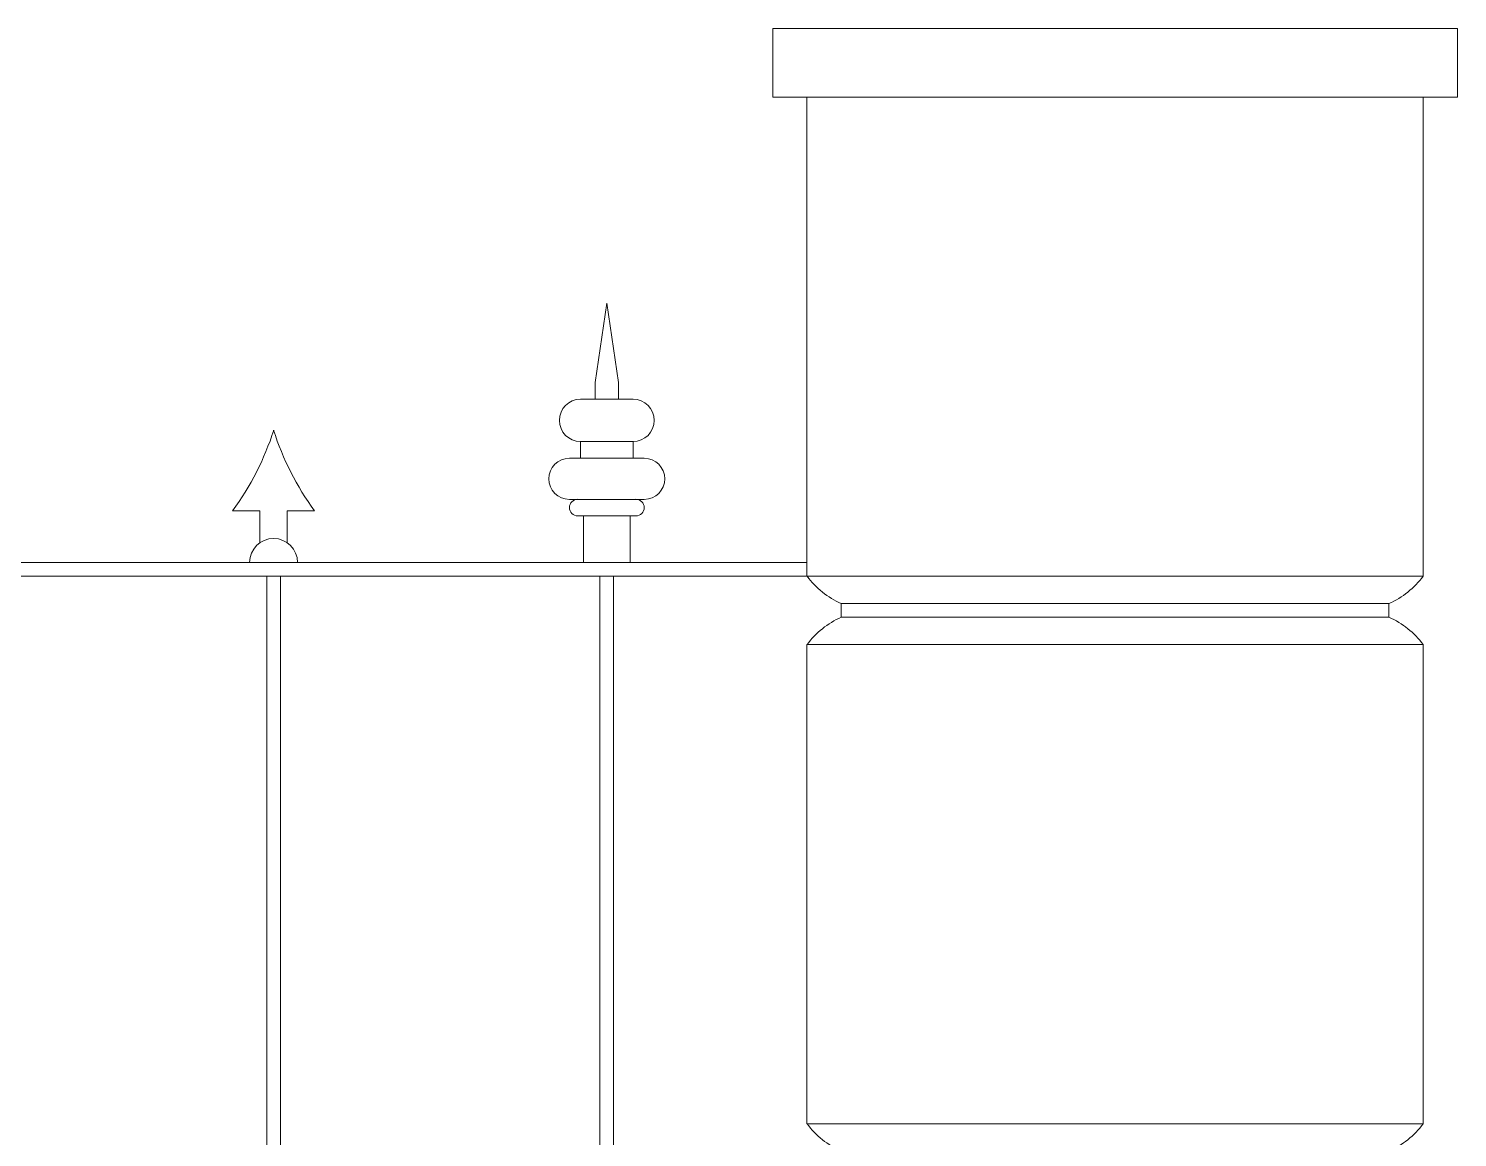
# Model space of a CAD drawing. Header units: millimetres. Extents: x -25 to 4147, y 0 to 2650.
# Drawn here: x 3104 to 4147, y 1840 to 2650 of the extents above; entities that cross this region are included whole.
import ezdxf

# ---------------------------------------------------------------- set-up
doc = ezdxf.new("R2010")
doc.units = ezdxf.units.MM
doc.layers.add('ceco.net 340', color=7, linetype='Continuous', lineweight=5)

msp = doc.modelspace()

# ---------------------------------------------------------------- linework, layer by layer
at = {"layer": 'ceco.net 340'}
for p, q in [((3672.1, 2250), (3672.1, 2600)), ((3672.1, 2600), (4122.1, 2600)), ((4122.1, 2600), (4122.1, 2250)), ((3525.9, 2449.4), (3517.4, 2391.4)), ((3534.5, 2391.4), (3525.9, 2449.4)), ((3517.4, 2391.4), (3517.4, 2379.2)), ((3534.5, 2379.2), (3534.5, 2391.4)), ((3545.1, 2379.2), (3506.8, 2379.2)), ((3517.4, 2379.2), (3534.5, 2379.2)), ((3545.1, 2348.3), (3506.8, 2348.3)), ((3506.8, 2348.3), (3506.8, 2336.1)), ((3545.1, 2336.1), (3545.1, 2348.3)), ((3553.3, 2336.1), (3498.6, 2336.1)), ((3506.8, 2336.1), (3545.1, 2336.1)), ((3553.3, 2306.1), (3498.6, 2306.1)), ((3272.6, 2297.7), (3252.6, 2297.7)), ((3272.6, 2274.3), (3272.6, 2297.7)), ((3292.6, 2274.3), (3292.6, 2297.7)), ((3292.6, 2297.7), (3312.6, 2297.7)), ((3504.7, 2294), (3547.2, 2294)), ((450, 2260), (3672.1, 2260)), ((450, 2250), (4007.6, 2250)), ((3277.6, 2250), (3277.6, 488.6)), ((3287.6, 2250), (3287.6, 488.6)), ((3520.9, 2250), (3520.9, 488.6)), ((3530.9, 2250), (3530.9, 488.6)), ((4122.1, 2250), (3672.1, 2250)), ((3697.1, 2230), (4097.1, 2230)), ((3697.1, 2220), (3697.1, 2230)), ((4097.1, 2230), (4097.1, 2220)), ((4097.1, 2220), (3697.1, 2220)), ((3672.1, 1850), (3672.1, 2200)), ((3672.1, 2200), (4122.1, 2200)), ((4122.1, 2200), (4122.1, 1850)), ((4122.1, 1850), (3672.1, 1850))]:
    msp.add_line(p, q, dxfattribs=at)
for points in [[(4147.1, 2600), (3647.1, 2600), (3647.1, 2650), (4147.1, 2650)], [(3508.9, 2260), (3543, 2260), (3543, 2294), (3508.9, 2294)]]:
    msp.add_lwpolyline(points, close=True, dxfattribs=at)
for centre, radius, start, end in [((3506.8, 2363.8), 15.5, 90, 270), ((3545.1, 2363.8), 15.5, 270, 90), ((3084.6, 2420.3), 208.1, 323.881, 342.1723), ((3480.7, 2420.3), 208.1, 197.8277, 216.119), ((3498.6, 2321.1), 15, 90, 270), ((3553.3, 2321.1), 15, 270, 90), ((3504.7, 2300.1), 6.07, 90, 270), ((3547.2, 2300.1), 6.07, 270, 90), ((3282.6, 2260), 17.5, 0, 180), ((3722.6, 2287.4), 62.8, 216.5773, 246.1031), ((4071.7, 2287.4), 62.8, 293.8969, 323.4227), ((3722.6, 2162.6), 62.8, 113.8969, 143.4227), ((4071.7, 2162.6), 62.8, 36.5773, 66.1031), ((3722.6, 1887.4), 62.8, 216.5773, 246.1031), ((4071.7, 1887.4), 62.8, 293.8969, 323.4227)]:
    msp.add_arc(centre, radius, start, end, dxfattribs=at)

doc.saveas('drawing.dxf')
